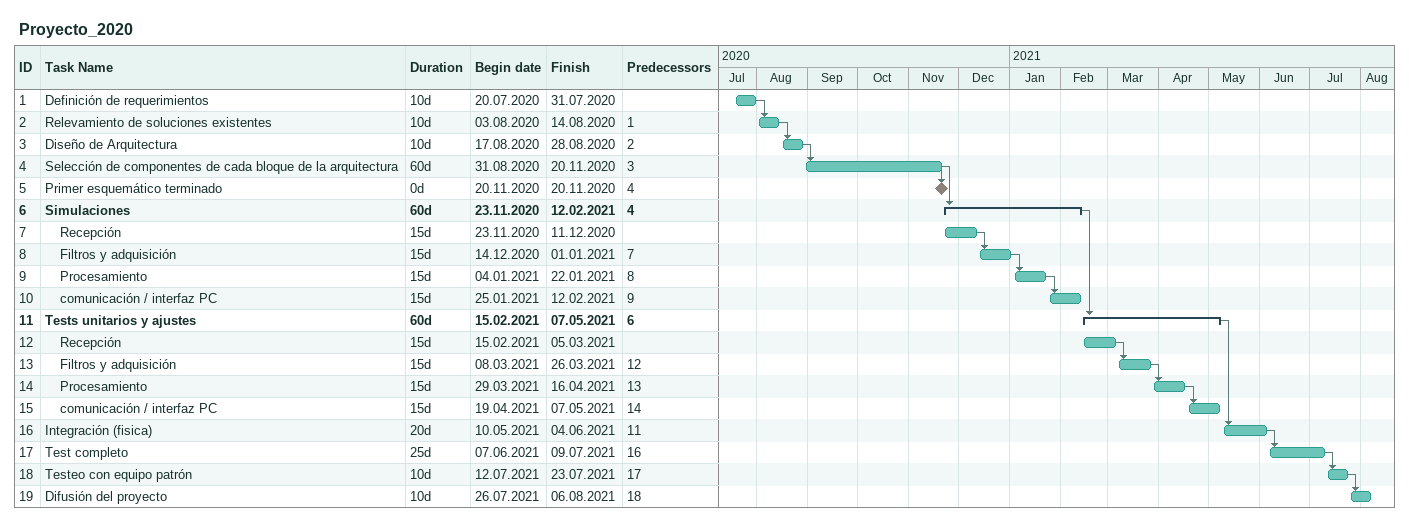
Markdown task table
Proyecto_2020

| ID | Level | Task | Duration | Start | Finish | Predecessors |
|---|---|---|---|---|---|---|
| 1 | 1 | Definición de requerimientos | 10d | 2020-07-20 | 2020-07-31 |  |
| 2 | 1 | Relevamiento de soluciones existentes | 10d | 2020-08-03 | 2020-08-14 | 1 |
| 3 | 1 | Diseño de Arquitectura | 10d | 2020-08-17 | 2020-08-28 | 2 |
| 4 | 1 | Selección de componentes de cada bloque de la arquitectura | 60d | 2020-08-31 | 2020-11-20 | 3 |
| 5 | 1 | Primer esquemático terminado | 0d | 2020-11-20 | 2020-11-20 | 4 |
| 6 | 1 | **Simulaciones** | 60d | 2020-11-23 | 2021-02-12 | 4 |
| 7 | 2 | Recepción | 15d | 2020-11-23 | 2020-12-11 |  |
| 8 | 2 | Filtros y adquisición | 15d | 2020-12-14 | 2021-01-01 | 7 |
| 9 | 2 | Procesamiento | 15d | 2021-01-04 | 2021-01-22 | 8 |
| 10 | 2 | comunicación / interfaz PC | 15d | 2021-01-25 | 2021-02-12 | 9 |
| 11 | 1 | **Tests unitarios y ajustes** | 60d | 2021-02-15 | 2021-05-07 | 6 |
| 12 | 2 | Recepción | 15d | 2021-02-15 | 2021-03-05 |  |
| 13 | 2 | Filtros y adquisición | 15d | 2021-03-08 | 2021-03-26 | 12 |
| 14 | 2 | Procesamiento | 15d | 2021-03-29 | 2021-04-16 | 13 |
| 15 | 2 | comunicación / interfaz PC | 15d | 2021-04-19 | 2021-05-07 | 14 |
| 16 | 1 | Integración (fisica) | 20d | 2021-05-10 | 2021-06-04 | 11 |
| 17 | 1 | Test completo | 25d | 2021-06-07 | 2021-07-09 | 16 |
| 18 | 1 | Testeo con equipo patrón | 10d | 2021-07-12 | 2021-07-23 | 17 |
| 19 | 1 | Difusión del proyecto | 10d | 2021-07-26 | 2021-08-06 | 18 |
